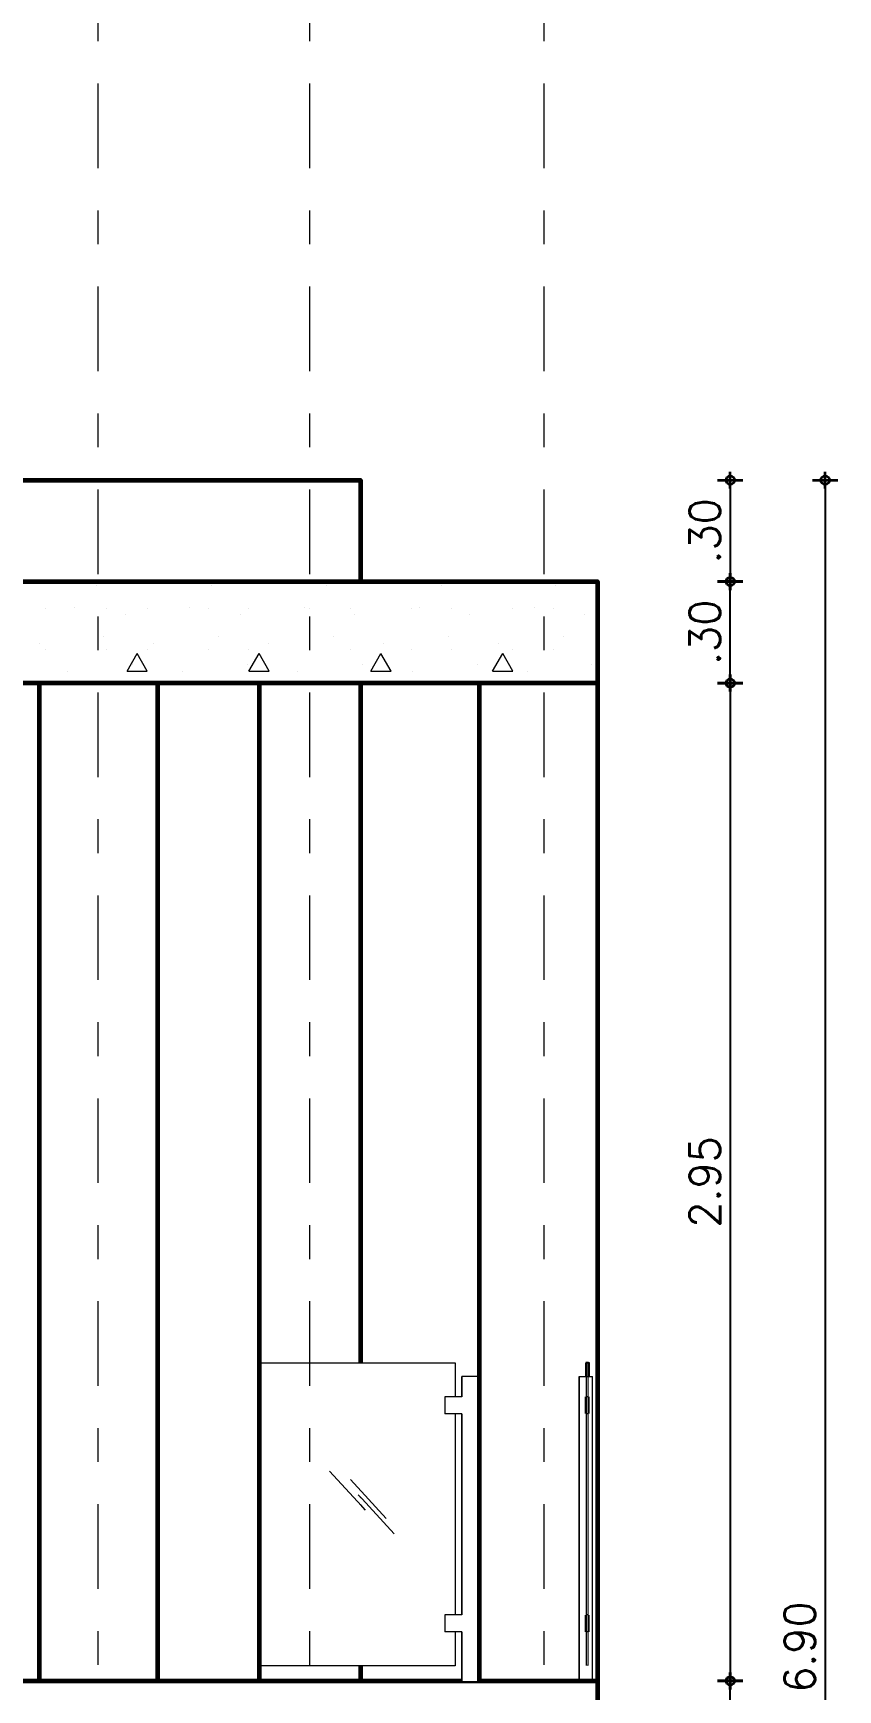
# Model space of a CAD drawing. Header units: metres. Extents: x -50 to 76, y -61 to 14.
# Drawn here: x 38.767 to 41.144, y -35.573 to -30.675 of the extents above; entities that cross this region are included whole.
import ezdxf

# ---------------------------------------------------------------- set-up
doc = ezdxf.new("R2010")
doc.units = ezdxf.units.M
doc.header["$MEASUREMENT"] = 0
doc.set_wipeout_variables(frame=1)
for name, pattern in [('CENTERX2', [4, 2.5, -0.5, 0.5, -0.5]), ('DASHDOT2', [0.5, 0.25, -0.125, 0, -0.125]), ('Wipeout_Contour', [1, 0, -1])]:
    doc.linetypes.add(name, pattern=pattern)
for name, color, linetype, lineweight in [('1 ACHURADO PLACAS', 45, 'Continuous', 15), ('1 CALCAS', 255, 'Continuous', 60), ('COTA10', 153, 'Continuous', 13), ('COTAS', 251, 'Continuous', 35), ('EJES', 251, 'CENTERX2', 0), ('Interior - Escaleras & Barandillas_Pluma_Nº__11', 171, 'Continuous', 18), ('Interior - Escaleras & Barandillas_Pluma_Nº__51', 171, 'Continuous', 25)]:
    doc.layers.add(name, color=color, linetype=linetype, lineweight=lineweight)
doc.layers.add('Interior - Escaleras & Barandillas', color=7, linetype='Continuous')
doc.layers.add('Interior - Escaleras & Barandillas_Pluma_Nº__165', color=7, linetype='Continuous', lineweight=13, true_color=0x80d6ff)
doc.layers.add('Interior - Escaleras & Barandillas_Pluma_Nº__91', color=171, linetype='Continuous', lineweight=13, true_color=0xaaaaff)
doc.styles.add('cotas', font='romans.shx')
doc.dimstyles.new('COT-50', dxfattribs={"dimscale": 0.5, "dimtxt": 0.18, "dimasz": 0.05, "dimexe": 0.08, "dimexo": 0.1, "dimgap": 0.06, "dimtad": 1, "dimzin": 4, "dimdsep": 46, "dimtxsty": 'cotas', "dimblk1": 'COTA', "dimblk2": 'COTA', "dimsah": 1, "dimcen": 0.09, "dimse1": 1, "dimse2": 1, "dimclrd": 256, "dimclre": 253, "dimclrt": 14, "dimadec": 0, "dimazin": 0, "dimtfac": 1, "dimtix": 1, "dimtmove": 0, "dimatfit": 3, "dimldrblk": 'COTA', "dimfxl": 1, "dimtfill": 1, "dimtfillclr": 256, "dimtolj": 1, "dimtzin": 12, "dimarcsym": 0})

# ---------------------------------------------------------------- blocks, each defined once
blk = doc.blocks.new('COTA')
for p, q in [((-1, 0), (1, 0)), ((0, 1.5), (0, -1.5))]:
    blk.add_line(p, q)
blk.add_circle((0, 0), 0.5)
blk = doc.blocks.new('*D786')
at = {"layer": 'COTAS', "lineweight": -2, "transparency": 16777216}
blk.add_line((40.826, -35.8213), (40.826, -35.5713), dxfattribs=at)
at = {"layer": 'Defpoints', "color": 0, "transparency": 16777216}
for p in [(40.4338, -35.5463), (40.826, -35.5463), (40.4338, -35.8463)]:
    blk.add_point(p, dxfattribs=at)
at = {"layer": 'COTAS', "lineweight": -2, "transparency": 16777216, "xscale": 0.025, "yscale": 0.025, "zscale": 0.025}
for p, rotation in [((40.826, -35.5463), 90), ((40.826, -35.8463), 270)]:
    blk.add_blockref('COTA', p, dxfattribs=dict(at, rotation=rotation))
at = {"layer": 'COTAS', "color": 14, "transparency": 16777216, "insert": (40.751, -35.6963), "char_height": 0.09, "attachment_point": 5, "rotation": 90, "style": 'cotas', "bg_fill": 3, "box_fill_scale": 1.25, "bg_fill_color": 256, "bg_fill_true_color": 13158600, "bg_fill_transparency": 0}
blk.add_mtext('\\A1;.30', dxfattribs=at)
blk = doc.blocks.new('*D787')
at = {"layer": 'COTAS', "lineweight": -2, "transparency": 16777216}
blk.add_line((40.826, -32.6213), (40.826, -35.5213), dxfattribs=at)
at = {"layer": 'Defpoints', "color": 0, "transparency": 16777216}
for p in [(40.4338, -32.5963), (40.4338, -35.5463), (40.826, -35.5463)]:
    blk.add_point(p, dxfattribs=at)
at = {"layer": 'COTAS', "lineweight": -2, "transparency": 16777216, "xscale": 0.025, "yscale": 0.025, "zscale": 0.025}
for p, rotation in [((40.826, -32.5963), 90), ((40.826, -35.5463), 270)]:
    blk.add_blockref('COTA', p, dxfattribs=dict(at, rotation=rotation))
at = {"layer": 'COTAS', "color": 14, "transparency": 16777216, "insert": (40.751, -34.0713), "char_height": 0.09, "attachment_point": 5, "rotation": 90, "style": 'cotas', "bg_fill": 3, "box_fill_scale": 1.25, "bg_fill_color": 256, "bg_fill_true_color": 13158600, "bg_fill_transparency": 0}
blk.add_mtext('\\A1;2.95', dxfattribs=at)
blk = doc.blocks.new('*D788')
at = {"layer": 'COTAS', "lineweight": -2, "transparency": 16777216}
blk.add_line((40.826, -32.5713), (40.826, -32.3213), dxfattribs=at)
at = {"layer": 'Defpoints', "color": 0, "transparency": 16777216}
for p in [(40.4338, -32.2963), (40.826, -32.2963), (40.4338, -32.5963)]:
    blk.add_point(p, dxfattribs=at)
at = {"layer": 'COTAS', "lineweight": -2, "transparency": 16777216, "xscale": 0.025, "yscale": 0.025, "zscale": 0.025}
for p, rotation in [((40.826, -32.2963), 90), ((40.826, -32.5963), 270)]:
    blk.add_blockref('COTA', p, dxfattribs=dict(at, rotation=rotation))
at = {"layer": 'COTAS', "color": 14, "transparency": 16777216, "insert": (40.751, -32.4463), "char_height": 0.09, "attachment_point": 5, "rotation": 90, "style": 'cotas', "bg_fill": 3, "box_fill_scale": 1.25, "bg_fill_color": 256, "bg_fill_true_color": 13158600, "bg_fill_transparency": 0}
blk.add_mtext('\\A1;.30', dxfattribs=at)
blk = doc.blocks.new('*D789')
at = {"layer": 'COTAS', "lineweight": -2, "transparency": 16777216}
blk.add_line((40.826, -32.0213), (40.826, -32.2713), dxfattribs=at)
at = {"layer": 'Defpoints', "color": 0, "transparency": 16777216}
for p in [(39.7338, -31.9963), (39.7338, -32.2963), (40.826, -32.2963)]:
    blk.add_point(p, dxfattribs=at)
at = {"layer": 'COTAS', "lineweight": -2, "transparency": 16777216, "xscale": 0.025, "yscale": 0.025, "zscale": 0.025}
for p, rotation in [((40.826, -31.9963), 90), ((40.826, -32.2963), 270)]:
    blk.add_blockref('COTA', p, dxfattribs=dict(at, rotation=rotation))
at = {"layer": 'COTAS', "color": 14, "transparency": 16777216, "insert": (40.751, -32.1463), "char_height": 0.09, "attachment_point": 5, "rotation": 90, "style": 'cotas', "bg_fill": 3, "box_fill_scale": 1.25, "bg_fill_color": 256, "bg_fill_true_color": 13158600, "bg_fill_transparency": 0}
blk.add_mtext('\\A1;.30', dxfattribs=at)
blk = doc.blocks.new('*D790')
at = {"layer": 'COTAS', "lineweight": -2, "transparency": 16777216}
blk.add_line((41.1064, -32.0213), (41.1064, -38.8713), dxfattribs=at)
at = {"layer": 'Defpoints', "color": 0, "transparency": 16777216}
for p in [(39.7338, -31.9963), (40.4338, -38.8963), (41.1064, -38.8963)]:
    blk.add_point(p, dxfattribs=at)
at = {"layer": 'COTAS', "lineweight": -2, "transparency": 16777216, "xscale": 0.025, "yscale": 0.025, "zscale": 0.025}
for p, rotation in [((41.1064, -31.9963), 90), ((41.1064, -38.8963), 270)]:
    blk.add_blockref('COTA', p, dxfattribs=dict(at, rotation=rotation))
at = {"layer": 'COTAS', "color": 14, "transparency": 16777216, "insert": (41.0314, -35.4463), "char_height": 0.09, "attachment_point": 5, "rotation": 90, "style": 'cotas', "bg_fill": 3, "box_fill_scale": 1.25, "bg_fill_color": 256, "bg_fill_true_color": 13158600, "bg_fill_transparency": 0}
blk.add_mtext('\\A1;6.90', dxfattribs=at)

msp = doc.modelspace()

# ---------------------------------------------------------------- hatches: boundary and pattern name
at = {"layer": 'Interior - Escaleras & Barandillas_Pluma_Nº__165', "linetype": 'Continuous', "lineweight": 0, "true_color": 0x20353f}
msp.add_hatch(color=159, dxfattribs=at).paths.add_polyline_path([(40.3991, -34.6063), (40.3991, -35.5013), (40.4071, -35.5013), (40.4071, -34.6063)])

# ---------------------------------------------------------------- linework, layer by layer
at = {"layer": '1 ACHURADO PLACAS'}
for p, q in [((38.9535, -32.3087), (38.9535, -32.3087)), ((39.2929, -32.3087), (39.2929, -32.3087)), ((39.6323, -32.3087), (39.6323, -32.3087)), ((39.9717, -32.3087), (39.9717, -32.3087)), ((40.3111, -32.3087), (40.3111, -32.3087)), ((38.8898, -32.3724), (38.8898, -32.3724)), ((39.2292, -32.3724), (39.2292, -32.3724)), ((39.5687, -32.3724), (39.5687, -32.3724)), ((39.9081, -32.3724), (39.9081, -32.3724)), ((40.2475, -32.3724), (40.2475, -32.3724)), ((38.8038, -32.3763), (38.8038, -32.3763)), ((38.9838, -32.3763), (38.9838, -32.3763)), ((39.0383, -32.3936), (39.0383, -32.3936)), ((39.1038, -32.3763), (39.1038, -32.3763)), ((39.2838, -32.3763), (39.2838, -32.3763)), ((39.3777, -32.3936), (39.3777, -32.3936)), ((39.4038, -32.3763), (39.4038, -32.3763)), ((39.5838, -32.3763), (39.5838, -32.3763)), ((39.7038, -32.3763), (39.7038, -32.3763)), ((39.7171, -32.3936), (39.7171, -32.3936)), ((39.8838, -32.3763), (39.8838, -32.3763)), ((40.0038, -32.3763), (40.0038, -32.3763)), ((40.0566, -32.3936), (40.0566, -32.3936)), ((40.1838, -32.3763), (40.1838, -32.3763)), ((40.3038, -32.3763), (40.3038, -32.3763)), ((40.396, -32.3936), (40.396, -32.3936)), ((38.9747, -32.4572), (38.9747, -32.4572)), ((39.3141, -32.4572), (39.3141, -32.4572)), ((39.6535, -32.4572), (39.6535, -32.4572)), ((39.9929, -32.4572), (39.9929, -32.4572)), ((40.3323, -32.4572), (40.3323, -32.4572)), ((38.7838, -32.4784), (38.7838, -32.4784)), ((38.8038, -32.4963), (38.8038, -32.4963)), ((38.9838, -32.4963), (38.9838, -32.4963)), ((39.0438, -32.5609), (39.0738, -32.509)), ((39.1038, -32.5609), (39.0738, -32.509)), ((39.1038, -32.4963), (39.1038, -32.4963)), ((39.1232, -32.4784), (39.1232, -32.4784)), ((39.2838, -32.4963), (39.2838, -32.4963)), ((39.4038, -32.4963), (39.4038, -32.4963)), ((39.4038, -32.5609), (39.4338, -32.509)), ((39.4638, -32.5609), (39.4338, -32.509)), ((39.4626, -32.4784), (39.4626, -32.4784)), ((39.5838, -32.4963), (39.5838, -32.4963)), ((39.7038, -32.4963), (39.7038, -32.4963)), ((39.7638, -32.5609), (39.7938, -32.509)), ((39.8238, -32.5609), (39.7938, -32.509)), ((39.802, -32.4784), (39.802, -32.4784)), ((39.8838, -32.4963), (39.8838, -32.4963)), ((40.0038, -32.4963), (40.0038, -32.4963)), ((40.1238, -32.5609), (40.1538, -32.509)), ((40.1414, -32.4784), (40.1414, -32.4784)), ((40.1838, -32.5609), (40.1538, -32.509)), ((40.1838, -32.4963), (40.1838, -32.4963)), ((40.3038, -32.4963), (40.3038, -32.4963)), ((38.8686, -32.5633), (38.8686, -32.5633)), ((39.0438, -32.5609), (39.1038, -32.5609)), ((39.0595, -32.5421), (39.0595, -32.5421)), ((39.208, -32.5633), (39.208, -32.5633)), ((39.3989, -32.5421), (39.3989, -32.5421)), ((39.4038, -32.5609), (39.4638, -32.5609)), ((39.5474, -32.5633), (39.5474, -32.5633)), ((39.7384, -32.5421), (39.7384, -32.5421)), ((39.7638, -32.5609), (39.8238, -32.5609)), ((39.8868, -32.5633), (39.8868, -32.5633)), ((40.0778, -32.5421), (40.0778, -32.5421)), ((40.1238, -32.5609), (40.1838, -32.5609)), ((40.2263, -32.5633), (40.2263, -32.5633)), ((40.4172, -32.5421), (40.4172, -32.5421))]:
    msp.add_line(p, q, dxfattribs=at)
at = {"layer": '1 CALCAS'}
for p, q in [((38.7838, -32.5963), (38.7838, -35.5463)), ((39.1338, -32.5963), (39.1338, -35.5463)), ((39.4338, -32.5963), (39.4338, -35.5463))]:
    msp.add_line(p, q, dxfattribs=at)
msp.add_lwpolyline([(35.2338, -31.9963), (39.7338, -31.9963), (39.7338, -32.2963)], dxfattribs=at)
msp.add_lwpolyline([(34.9338, -32.2963), (40.4338, -32.2963), (40.4338, -32.5963), (34.9338, -32.5963)], close=True, dxfattribs=at)
at = {"layer": 'EJES', "linetype": 'DASHDOT2'}
for p, q in [((38.9588, -40.074), (38.9588, -29.6766)), ((38.9588, -40.074), (38.9588, -29.6766)), ((39.5838, -40.074), (39.5838, -29.6766)), ((40.2763, -40.074), (40.2763, -29.6766))]:
    msp.add_line(p, q, dxfattribs=at)

# ---------------------------------------------------------------- next in the draw order: wipeouts: each hides what was drawn before it
at = {"color": 254, "linetype": 'Wipeout_Contour', "lineweight": 0, "ltscale": 153.628961}
msp.add_wipeout([(40.4071, -34.6063), (40.4071, -35.5013), (40.4073, -35.5013), (40.4073, -35.4013), (40.4073, -35.4013), (40.4073, -35.3513), (40.4073, -35.3513), (40.4073, -34.7563), (40.4073, -34.7563), (40.4073, -34.7063), (40.4073, -34.7063), (40.4073, -34.6063)], dxfattribs=at).dxf.layer = 'Interior - Escaleras & Barandillas'

# ---------------------------------------------------------------- next in the draw order: linework, layer by layer
at = {"layer": 'Interior - Escaleras & Barandillas_Pluma_Nº__11', "color": 171, "linetype": 'Continuous', "lineweight": 18}
for p, q in [((40.4073, -34.6063), (40.4071, -34.6063)), ((40.4071, -35.5013), (40.4073, -35.5013))]:
    msp.add_line(p, q, dxfattribs=at)
at = {"layer": 'Interior - Escaleras & Barandillas_Pluma_Nº__51', "color": 171, "linetype": 'Continuous', "lineweight": 25}
for p, q in [((40.4071, -34.6063), (40.3991, -34.6063)), ((40.4071, -35.5013), (40.3991, -35.5013))]:
    msp.add_line(p, q, dxfattribs=at)

# ---------------------------------------------------------------- next in the draw order: wipeouts: each hides what was drawn before it
at = {"color": 254, "linetype": 'Wipeout_Contour', "lineweight": 0, "ltscale": 52.709406}
msp.add_wipeout([(40.4103, -34.7563), (40.4103, -34.7063), (40.4073, -34.7063), (40.4073, -34.7563)], dxfattribs=at).dxf.layer = 'Interior - Escaleras & Barandillas'
at = {"color": 254, "linetype": 'Wipeout_Contour', "lineweight": 0, "ltscale": 51.971665}
msp.add_wipeout([(40.4103, -35.4013), (40.4103, -35.3513), (40.4073, -35.3513), (40.4073, -35.4013)], dxfattribs=at).dxf.layer = 'Interior - Escaleras & Barandillas'

# ---------------------------------------------------------------- next in the draw order: wipeouts: each hides what was drawn before it
at = {"color": 254, "linetype": 'Wipeout_Contour', "lineweight": 0, "ltscale": 52.667208}
msp.add_wipeout([(40.3991, -34.7063), (40.3963, -34.7063), (40.3963, -34.7563), (40.3991, -34.7563)], dxfattribs=at).dxf.layer = 'Interior - Escaleras & Barandillas'
at = {"color": 254, "linetype": 'Wipeout_Contour', "lineweight": 0, "ltscale": 51.928867}
msp.add_wipeout([(40.3991, -35.3513), (40.3963, -35.3513), (40.3963, -35.4013), (40.3991, -35.4013)], dxfattribs=at).dxf.layer = 'Interior - Escaleras & Barandillas'

# ---------------------------------------------------------------- next in the draw order: linework, layer by layer
at = {"layer": 'Interior - Escaleras & Barandillas_Pluma_Nº__11', "color": 171, "linetype": 'Continuous', "lineweight": 18}
for p, q in [((40.3993, -35.5013), (40.3993, -34.6063)), ((40.4073, -34.7063), (40.4073, -34.6063)), ((40.4073, -35.3513), (40.4073, -34.7563)), ((40.4073, -35.5013), (40.4073, -35.4013))]:
    msp.add_line(p, q, dxfattribs=at)
at = {"layer": 'Interior - Escaleras & Barandillas_Pluma_Nº__51', "color": 171, "linetype": 'Continuous', "lineweight": 25}
for p, q in [((40.3991, -34.6063), (40.3991, -35.5013)), ((40.4071, -34.6063), (40.4071, -35.5013))]:
    msp.add_line(p, q, dxfattribs=at)
at = {"layer": 'Interior - Escaleras & Barandillas_Pluma_Nº__91', "color": 161, "linetype": 'Continuous', "lineweight": 13, "true_color": 0xaaaaff}
for p, q in [((40.3993, -34.7063), (40.3963, -34.7063)), ((40.3963, -34.7563), (40.3963, -34.7063)), ((40.4073, -34.7063), (40.3993, -34.7063)), ((40.3993, -34.7563), (40.3993, -34.7063)), ((40.4103, -34.7063), (40.4073, -34.7063)), ((40.4073, -34.7563), (40.4073, -34.7063)), ((40.4103, -34.7063), (40.4103, -34.7063)), ((40.4103, -34.7563), (40.4103, -34.7063)), ((40.3993, -34.7563), (40.3963, -34.7563)), ((40.4073, -34.7563), (40.3993, -34.7563)), ((40.4103, -34.7563), (40.4073, -34.7563)), ((40.4103, -34.7563), (40.4103, -34.7563)), ((40.3993, -35.3513), (40.3963, -35.3513)), ((40.3963, -35.4013), (40.3963, -35.3513)), ((40.4073, -35.3513), (40.3993, -35.3513)), ((40.3993, -35.4013), (40.3993, -35.3513)), ((40.4103, -35.3513), (40.4073, -35.3513)), ((40.4073, -35.4013), (40.4073, -35.3513)), ((40.4103, -35.3513), (40.4103, -35.3513)), ((40.4103, -35.4013), (40.4103, -35.3513)), ((40.3993, -35.4013), (40.3963, -35.4013)), ((40.4073, -35.4013), (40.3993, -35.4013)), ((40.4103, -35.4013), (40.4073, -35.4013)), ((40.4103, -35.4013), (40.4103, -35.4013))]:
    msp.add_line(p, q, dxfattribs=at)

# ---------------------------------------------------------------- next in the draw order: wipeouts: each hides what was drawn before it
at = {"color": 254, "linetype": 'Wipeout_Contour', "lineweight": 0, "ltscale": 52.775743}
msp.add_wipeout([(40.4073, -34.6463), (40.4073, -34.7063), (40.4093, -34.7063), (40.4093, -34.6463)], dxfattribs=at).dxf.layer = 'Interior - Escaleras & Barandillas'
at = {"color": 254, "linetype": 'Wipeout_Contour', "lineweight": 0, "ltscale": 52.325133}
msp.add_wipeout([(40.4073, -35.3513), (40.4093, -35.3513), (40.4093, -34.7563), (40.4073, -34.7563)], dxfattribs=at).dxf.layer = 'Interior - Escaleras & Barandillas'
at = {"color": 254, "linetype": 'Wipeout_Contour', "lineweight": 0, "ltscale": 51.789747}
msp.add_wipeout([(40.4028, -35.5013), (40.3993, -35.5013), (40.3993, -35.5463), (40.4028, -35.5463)], dxfattribs=at).dxf.layer = 'Interior - Escaleras & Barandillas'

# ---------------------------------------------------------------- next in the draw order: wipeouts: each hides what was drawn before it
at = {"color": 254, "linetype": 'Wipeout_Contour', "lineweight": 0, "ltscale": 51.802977}
msp.add_wipeout([(40.4062, -35.5013), (40.4028, -35.5013), (40.4028, -35.5463), (40.4062, -35.5463)], dxfattribs=at).dxf.layer = 'Interior - Escaleras & Barandillas'

# ---------------------------------------------------------------- next in the draw order: wipeouts: each hides what was drawn before it
at = {"color": 254, "linetype": 'Wipeout_Contour', "lineweight": 0, "ltscale": 52.176166}
msp.add_wipeout([(40.3794, -35.5463), (40.3797, -35.5463), (40.3797, -34.6463), (40.3794, -34.6463)], dxfattribs=at).dxf.layer = 'Interior - Escaleras & Barandillas'
at = {"color": 254, "linetype": 'Wipeout_Contour', "lineweight": 0, "ltscale": 77.950375}
msp.add_wipeout([(40.4062, -35.5013), (40.4062, -35.5463), (40.4093, -35.5463), (40.4093, -35.4013), (40.4073, -35.4013), (40.4073, -35.5013)], dxfattribs=at).dxf.layer = 'Interior - Escaleras & Barandillas'

# ---------------------------------------------------------------- next in the draw order: wipeouts: each hides what was drawn before it
at = {"color": 254, "linetype": 'Wipeout_Contour', "lineweight": 0, "ltscale": 52.178455}
msp.add_wipeout([(40.3797, -35.5463), (40.3806, -35.5463), (40.3806, -34.6463), (40.3797, -34.6463)], dxfattribs=at).dxf.layer = 'Interior - Escaleras & Barandillas'
at = {"color": 254, "linetype": 'Wipeout_Contour', "lineweight": 0, "ltscale": 159.626445}
msp.add_wipeout([(40.4093, -35.5463), (40.4122, -35.5463), (40.4122, -34.6463), (40.4093, -34.6463), (40.4093, -34.7063), (40.4103, -34.7063), (40.4103, -34.7563), (40.4093, -34.7563), (40.4093, -35.3513), (40.4103, -35.3513), (40.4103, -35.4013), (40.4093, -35.4013)], dxfattribs=at).dxf.layer = 'Interior - Escaleras & Barandillas'

# ---------------------------------------------------------------- next in the draw order: wipeouts: each hides what was drawn before it
at = {"color": 254, "linetype": 'Wipeout_Contour', "lineweight": 0, "ltscale": 52.182987}
msp.add_wipeout([(40.3806, -35.5463), (40.382, -35.5463), (40.382, -34.6463), (40.3806, -34.6463)], dxfattribs=at).dxf.layer = 'Interior - Escaleras & Barandillas'
at = {"color": 254, "linetype": 'Wipeout_Contour', "lineweight": 0, "ltscale": 52.306191}
msp.add_wipeout([(40.4122, -35.5463), (40.4147, -35.5463), (40.4147, -34.6463), (40.4122, -34.6463)], dxfattribs=at).dxf.layer = 'Interior - Escaleras & Barandillas'

# ---------------------------------------------------------------- next in the draw order: wipeouts: each hides what was drawn before it
at = {"color": 254, "linetype": 'Wipeout_Contour', "lineweight": 0, "ltscale": 52.189623}
msp.add_wipeout([(40.382, -35.5463), (40.384, -35.5463), (40.384, -34.6463), (40.382, -34.6463)], dxfattribs=at).dxf.layer = 'Interior - Escaleras & Barandillas'
at = {"color": 254, "linetype": 'Wipeout_Contour', "lineweight": 0, "ltscale": 52.314769}
msp.add_wipeout([(40.4147, -35.5463), (40.4167, -35.5463), (40.4167, -34.6463), (40.4147, -34.6463)], dxfattribs=at).dxf.layer = 'Interior - Escaleras & Barandillas'

# ---------------------------------------------------------------- next in the draw order: wipeouts: each hides what was drawn before it
at = {"color": 254, "linetype": 'Wipeout_Contour', "lineweight": 0, "ltscale": 52.198164}
msp.add_wipeout([(40.384, -35.5463), (40.3865, -35.5463), (40.3865, -34.6463), (40.384, -34.6463)], dxfattribs=at).dxf.layer = 'Interior - Escaleras & Barandillas'
at = {"color": 254, "linetype": 'Wipeout_Contour', "lineweight": 0, "ltscale": 52.321447}
msp.add_wipeout([(40.4167, -35.5463), (40.4182, -35.5463), (40.4182, -34.6463), (40.4167, -34.6463)], dxfattribs=at).dxf.layer = 'Interior - Escaleras & Barandillas'

# ---------------------------------------------------------------- next in the draw order: wipeouts: each hides what was drawn before it
at = {"color": 254, "linetype": 'Wipeout_Contour', "lineweight": 0, "ltscale": 52.208348}
msp.add_wipeout([(40.3865, -35.5463), (40.3893, -35.5463), (40.3893, -34.6463), (40.3865, -34.6463)], dxfattribs=at).dxf.layer = 'Interior - Escaleras & Barandillas'
at = {"color": 254, "linetype": 'Wipeout_Contour', "lineweight": 0, "ltscale": 52.326024}
msp.add_wipeout([(40.4182, -35.5463), (40.4191, -35.5463), (40.4191, -34.6463), (40.4182, -34.6463)], dxfattribs=at).dxf.layer = 'Interior - Escaleras & Barandillas'

# ---------------------------------------------------------------- next in the draw order: wipeouts: each hides what was drawn before it
at = {"color": 254, "linetype": 'Wipeout_Contour', "lineweight": 0, "ltscale": 52.219867}
msp.add_wipeout([(40.3893, -35.5463), (40.3925, -35.5463), (40.3925, -34.6463), (40.3893, -34.6463)], dxfattribs=at).dxf.layer = 'Interior - Escaleras & Barandillas'
at = {"color": 254, "linetype": 'Wipeout_Contour', "lineweight": 0, "ltscale": 52.328359}
msp.add_wipeout([(40.4191, -35.5463), (40.4194, -35.5463), (40.4194, -34.6463), (40.4191, -34.6463)], dxfattribs=at).dxf.layer = 'Interior - Escaleras & Barandillas'

# ---------------------------------------------------------------- next in the draw order: wipeouts: each hides what was drawn before it
at = {"color": 254, "linetype": 'Wipeout_Contour', "lineweight": 0, "ltscale": 52.232371}
msp.add_wipeout([(40.3925, -35.5463), (40.3959, -35.5463), (40.3959, -34.6463), (40.3925, -34.6463)], dxfattribs=at).dxf.layer = 'Interior - Escaleras & Barandillas'

# ---------------------------------------------------------------- next in the draw order: wipeouts: each hides what was drawn before it
at = {"color": 254, "linetype": 'Wipeout_Contour', "lineweight": 0, "ltscale": 181.628583}
msp.add_wipeout([(40.3991, -34.6463), (40.3959, -34.6463), (40.3959, -35.5463), (40.3993, -35.5463), (40.3993, -35.5013), (40.3991, -35.5013), (40.3991, -35.4013), (40.3963, -35.4013), (40.3963, -35.3513), (40.3991, -35.3513), (40.3991, -34.7563), (40.3963, -34.7563), (40.3963, -34.7063), (40.3991, -34.7063)], dxfattribs=at).dxf.layer = 'Interior - Escaleras & Barandillas'

# ---------------------------------------------------------------- next in the draw order: linework, layer by layer
at = {"layer": '1 CALCAS'}
msp.add_lwpolyline([(34.9338, -35.5463), (40.4338, -35.5463), (40.4338, -35.8463), (34.9338, -35.8463)], close=True, dxfattribs=at)
at = {"layer": 'Interior - Escaleras & Barandillas_Pluma_Nº__11', "color": 171, "linetype": 'Continuous', "lineweight": 18}
for p, q in [((40.3794, -34.6463), (40.3797, -34.6463)), ((40.3794, -35.5463), (40.3794, -34.6463)), ((40.3797, -34.6463), (40.3806, -34.6463)), ((40.3806, -34.6463), (40.382, -34.6463)), ((40.382, -34.6463), (40.384, -34.6463)), ((40.384, -34.6463), (40.3865, -34.6463)), ((40.3865, -34.6463), (40.3893, -34.6463)), ((40.3893, -34.6463), (40.3925, -34.6463)), ((40.3925, -34.6463), (40.3959, -34.6463)), ((40.3959, -34.6463), (40.3993, -34.6463)), ((40.3993, -34.6463), (40.4028, -34.6463)), ((40.4028, -34.6463), (40.4062, -34.6463)), ((40.4062, -34.6463), (40.4093, -34.6463)), ((40.4093, -34.6463), (40.4122, -34.6463)), ((40.4122, -34.6463), (40.4147, -34.6463)), ((40.4147, -34.6463), (40.4167, -34.6463)), ((40.4167, -34.6463), (40.4182, -34.6463)), ((40.4182, -34.6463), (40.4191, -34.6463)), ((40.4191, -34.6463), (40.4194, -34.6463)), ((40.4194, -35.5463), (40.4194, -34.6463))]:
    msp.add_line(p, q, dxfattribs=at)

# ---------------------------------------------------------------- next in the draw order: wipeouts: each hides what was drawn before it
at = {"color": 254, "linetype": 'Wipeout_Contour', "lineweight": 0, "ltscale": 52.835253}
msp.add_wipeout([(40.4073, -34.6063), (40.4073, -34.6463), (40.4074, -34.6463), (40.4074, -34.6063)], dxfattribs=at).dxf.layer = 'Interior - Escaleras & Barandillas'

# ---------------------------------------------------------------- next in the draw order: wipeouts: each hides what was drawn before it
at = {"color": 254, "linetype": 'Wipeout_Contour', "lineweight": 0, "ltscale": 52.839915}
msp.add_wipeout([(40.4074, -34.6463), (40.4098, -34.6463), (40.4098, -34.6063), (40.4074, -34.6063)], dxfattribs=at).dxf.layer = 'Interior - Escaleras & Barandillas'

# ---------------------------------------------------------------- next in the draw order: linework, layer by layer
at = {"layer": '1 CALCAS'}
msp.add_line((40.4338, -32.5963), (40.4338, -35.5463), dxfattribs=at)
at = {"layer": 'Interior - Escaleras & Barandillas_Pluma_Nº__11', "color": 171, "linetype": 'Continuous', "lineweight": 18}
for p, q in [((40.3994, -34.6063), (40.3994, -34.6463)), ((40.4018, -34.6463), (40.4018, -34.6063)), ((40.4073, -34.6063), (40.4074, -34.6063)), ((40.4074, -34.6063), (40.4074, -34.6463)), ((40.4098, -34.6063), (40.4074, -34.6063)), ((40.4098, -34.6463), (40.4098, -34.6063))]:
    msp.add_line(p, q, dxfattribs=at)

# ---------------------------------------------------------------- next in the draw order: dimensions: what is measured, and where the dimension line sits
at = {"layer": 'COTAS'}
dim = msp.add_linear_dim(base=(40.826, -35.5463), p1=(40.4338, -35.8463), p2=(40.4338, -35.5463), angle=90, dimstyle='COT-50', dxfattribs=at)
dim.commit()
dim.dimension.update_dxf_attribs({"geometry": '*D786', "text_midpoint": (40.751, -35.6963)})

# ---------------------------------------------------------------- next in the draw order: dimensions: what is measured, and where the dimension line sits
dim = msp.add_linear_dim(base=(40.826, -35.5463), p1=(40.4338, -32.5963), p2=(40.4338, -35.5463), angle=90, dimstyle='COT-50', dxfattribs=at)
dim.commit()
dim.dimension.update_dxf_attribs({"geometry": '*D787', "text_midpoint": (40.751, -34.0713)})

# ---------------------------------------------------------------- next in the draw order: dimensions: what is measured, and where the dimension line sits
dim = msp.add_linear_dim(base=(40.826, -32.2963), p1=(40.4338, -32.5963), p2=(40.4338, -32.2963), angle=90, dimstyle='COT-50', dxfattribs=at)
dim.commit()
dim.dimension.update_dxf_attribs({"geometry": '*D788', "text_midpoint": (40.751, -32.4463)})

# ---------------------------------------------------------------- next in the draw order: dimensions: what is measured, and where the dimension line sits
dim = msp.add_linear_dim(base=(40.826, -32.2963), p1=(39.7338, -31.9963), p2=(39.7338, -32.2963), angle=90, dimstyle='COT-50', dxfattribs=at)
dim.commit()
dim.dimension.update_dxf_attribs({"geometry": '*D789', "text_midpoint": (40.751, -32.1463)})

# ---------------------------------------------------------------- next in the draw order: dimensions: what is measured, and where the dimension line sits
dim = msp.add_linear_dim(base=(41.1064, -38.8963), p1=(39.7338, -31.9963), p2=(40.4338, -38.8963), angle=90, dimstyle='COT-50', dxfattribs=at)
dim.commit()
dim.dimension.update_dxf_attribs({"geometry": '*D790', "text_midpoint": (41.0314, -35.4463)})

# ---------------------------------------------------------------- next in the draw order: wipeouts: each hides what was drawn before it
at = {"color": 254, "linetype": 'Wipeout_Contour', "lineweight": 0, "ltscale": 148.517841}
msp.add_wipeout([(40.0128, -34.6063), (40.0128, -34.7063), (39.9828, -34.7063), (39.9828, -34.7563), (40.0128, -34.7563), (40.0128, -35.3513), (39.9828, -35.3513), (39.9828, -35.4013), (40.0128, -35.4013), (40.0128, -35.5013), (39.7338, -35.5013), (39.7338, -34.6063)], dxfattribs=at).dxf.layer = 'Interior - Escaleras & Barandillas'
at = {"color": 254, "linetype": 'Wipeout_Contour', "lineweight": 0, "ltscale": 51.078048}
msp.add_wipeout([(40.0828, -35.5463), (40.0824, -35.5463), (40.0824, -34.6463), (40.0828, -34.6463)], dxfattribs=at).dxf.layer = 'Interior - Escaleras & Barandillas'

# ---------------------------------------------------------------- next in the draw order: linework, layer by layer
at = {"layer": '1 CALCAS'}
for points in [[(39.7338, -32.5963), (39.7338, -34.6063)], [(39.7338, -35.5013), (39.7338, -35.5463)]]:
    msp.add_lwpolyline(points, dxfattribs=at)
at = {"layer": 'COTA10'}
for p, q in [((39.7484, -35.0416), (39.6424, -34.9263)), ((39.8098, -35.0665), (39.7037, -34.9512)), ((39.8331, -35.1116), (39.7271, -34.9964))]:
    msp.add_line(p, q, dxfattribs=at)
at = {"layer": 'Interior - Escaleras & Barandillas_Pluma_Nº__11', "color": 171, "linetype": 'Continuous', "lineweight": 18}
for p, q in [((39.4338, -34.6063), (40.0128, -34.6063)), ((40.0128, -35.5013), (39.4338, -35.5013))]:
    msp.add_line(p, q, dxfattribs=at)

# ---------------------------------------------------------------- next in the draw order: wipeouts: each hides what was drawn before it
at = {"color": 254, "linetype": 'Wipeout_Contour', "lineweight": 0, "ltscale": 51.075184}
msp.add_wipeout([(40.0824, -35.5463), (40.0813, -35.5463), (40.0813, -34.6463), (40.0824, -34.6463)], dxfattribs=at).dxf.layer = 'Interior - Escaleras & Barandillas'
at = {"color": 254, "linetype": 'Wipeout_Contour', "lineweight": 0, "ltscale": 51.191253}
msp.add_wipeout([(39.9828, -34.7063), (40.033, -34.7063), (40.033, -34.7563), (39.9828, -34.7563)], dxfattribs=at).dxf.layer = 'Interior - Escaleras & Barandillas'
at = {"color": 254, "linetype": 'Wipeout_Contour', "lineweight": 0, "ltscale": 50.430823}
msp.add_wipeout([(39.9828, -35.3513), (40.033, -35.3513), (40.033, -35.4013), (39.9828, -35.4013)], dxfattribs=at).dxf.layer = 'Interior - Escaleras & Barandillas'

# ---------------------------------------------------------------- next in the draw order: linework, layer by layer
at = {"layer": 'Interior - Escaleras & Barandillas_Pluma_Nº__11', "color": 171, "linetype": 'Continuous', "lineweight": 18}
for p, q in [((40.0128, -34.6063), (40.0128, -34.7063)), ((40.0128, -34.7563), (40.0128, -35.3513)), ((40.0128, -35.4013), (40.0128, -35.5013))]:
    msp.add_line(p, q, dxfattribs=at)
at = {"layer": 'Interior - Escaleras & Barandillas_Pluma_Nº__91', "color": 161, "linetype": 'Continuous', "lineweight": 13, "true_color": 0xaaaaff}
for p, q in [((40.033, -34.7063), (39.9828, -34.7063)), ((39.9828, -34.7063), (39.9828, -34.7563)), ((40.033, -34.7563), (39.9828, -34.7563)), ((40.033, -35.3513), (39.9828, -35.3513)), ((39.9828, -35.3513), (39.9828, -35.4013)), ((40.033, -35.4013), (39.9828, -35.4013))]:
    msp.add_line(p, q, dxfattribs=at)

# ---------------------------------------------------------------- next in the draw order: wipeouts: each hides what was drawn before it
at = {"color": 254, "linetype": 'Wipeout_Contour', "lineweight": 0, "ltscale": 51.069528}
msp.add_wipeout([(40.0813, -35.5463), (40.0794, -35.5463), (40.0794, -34.6463), (40.0813, -34.6463)], dxfattribs=at).dxf.layer = 'Interior - Escaleras & Barandillas'

# ---------------------------------------------------------------- next in the draw order: wipeouts: each hides what was drawn before it
at = {"color": 254, "linetype": 'Wipeout_Contour', "lineweight": 0, "ltscale": 51.06125}
msp.add_wipeout([(40.0794, -35.5463), (40.0769, -35.5463), (40.0769, -34.6463), (40.0794, -34.6463)], dxfattribs=at).dxf.layer = 'Interior - Escaleras & Barandillas'

# ---------------------------------------------------------------- next in the draw order: wipeouts: each hides what was drawn before it
at = {"color": 254, "linetype": 'Wipeout_Contour', "lineweight": 0, "ltscale": 51.050603}
msp.add_wipeout([(40.0769, -35.5463), (40.0739, -35.5463), (40.0739, -34.6463), (40.0769, -34.6463)], dxfattribs=at).dxf.layer = 'Interior - Escaleras & Barandillas'

# ---------------------------------------------------------------- next in the draw order: wipeouts: each hides what was drawn before it
at = {"color": 254, "linetype": 'Wipeout_Contour', "lineweight": 0, "ltscale": 51.037909}
msp.add_wipeout([(40.0739, -35.5463), (40.0703, -35.5463), (40.0703, -34.6463), (40.0739, -34.6463)], dxfattribs=at).dxf.layer = 'Interior - Escaleras & Barandillas'

# ---------------------------------------------------------------- next in the draw order: wipeouts: each hides what was drawn before it
at = {"color": 254, "linetype": 'Wipeout_Contour', "lineweight": 0, "ltscale": 51.023556}
msp.add_wipeout([(40.0703, -35.5463), (40.0663, -35.5463), (40.0663, -34.6463), (40.0703, -34.6463)], dxfattribs=at).dxf.layer = 'Interior - Escaleras & Barandillas'

# ---------------------------------------------------------------- next in the draw order: wipeouts: each hides what was drawn before it
at = {"color": 254, "linetype": 'Wipeout_Contour', "lineweight": 0, "ltscale": 51.007979}
msp.add_wipeout([(40.0663, -35.5463), (40.0621, -35.5463), (40.0621, -34.6463), (40.0663, -34.6463)], dxfattribs=at).dxf.layer = 'Interior - Escaleras & Barandillas'

# ---------------------------------------------------------------- next in the draw order: wipeouts: each hides what was drawn before it
at = {"color": 254, "linetype": 'Wipeout_Contour', "lineweight": 0, "ltscale": 50.991652}
msp.add_wipeout([(40.0621, -35.5463), (40.0578, -35.5463), (40.0578, -34.6463), (40.0621, -34.6463)], dxfattribs=at).dxf.layer = 'Interior - Escaleras & Barandillas'

# ---------------------------------------------------------------- next in the draw order: linework, layer by layer
at = {"layer": '1 CALCAS'}
msp.add_line((40.0838, -32.5963), (40.0838, -35.5463), dxfattribs=at)
at = {"layer": 'Interior - Escaleras & Barandillas_Pluma_Nº__11', "color": 171, "linetype": 'Continuous', "lineweight": 18}
for p, q in [((40.0828, -34.6463), (40.0824, -34.6463)), ((40.0828, -35.5463), (40.0828, -34.6463))]:
    msp.add_line(p, q, dxfattribs=at)

# ---------------------------------------------------------------- next in the draw order: wipeouts: each hides what was drawn before it
at = {"color": 254, "linetype": 'Wipeout_Contour', "lineweight": 0, "ltscale": 50.97507}
msp.add_wipeout([(40.0578, -35.5463), (40.0534, -35.5463), (40.0534, -34.6463), (40.0578, -34.6463)], dxfattribs=at).dxf.layer = 'Interior - Escaleras & Barandillas'

# ---------------------------------------------------------------- next in the draw order: linework, layer by layer
at = {"layer": 'Interior - Escaleras & Barandillas_Pluma_Nº__11', "color": 171, "linetype": 'Continuous', "lineweight": 18}
for p, q in [((40.0813, -34.6463), (40.0794, -34.6463)), ((40.0824, -34.6463), (40.0813, -34.6463))]:
    msp.add_line(p, q, dxfattribs=at)

# ---------------------------------------------------------------- next in the draw order: wipeouts: each hides what was drawn before it
at = {"color": 254, "linetype": 'Wipeout_Contour', "lineweight": 0, "ltscale": 50.958738}
msp.add_wipeout([(40.0534, -35.5463), (40.0492, -35.5463), (40.0492, -34.6463), (40.0534, -34.6463)], dxfattribs=at).dxf.layer = 'Interior - Escaleras & Barandillas'

# ---------------------------------------------------------------- next in the draw order: linework, layer by layer
at = {"layer": 'Interior - Escaleras & Barandillas_Pluma_Nº__11', "color": 171, "linetype": 'Continuous', "lineweight": 18}
for p, q in [((40.0769, -34.6463), (40.0739, -34.6463)), ((40.0794, -34.6463), (40.0769, -34.6463))]:
    msp.add_line(p, q, dxfattribs=at)

# ---------------------------------------------------------------- next in the draw order: wipeouts: each hides what was drawn before it
at = {"color": 254, "linetype": 'Wipeout_Contour', "lineweight": 0, "ltscale": 50.943152}
msp.add_wipeout([(40.0492, -35.5463), (40.0453, -35.5463), (40.0453, -34.6463), (40.0492, -34.6463)], dxfattribs=at).dxf.layer = 'Interior - Escaleras & Barandillas'

# ---------------------------------------------------------------- next in the draw order: linework, layer by layer
at = {"layer": 'Interior - Escaleras & Barandillas_Pluma_Nº__11', "color": 171, "linetype": 'Continuous', "lineweight": 18}
msp.add_line((40.0739, -34.6463), (40.0703, -34.6463), dxfattribs=at)

# ---------------------------------------------------------------- next in the draw order: wipeouts: each hides what was drawn before it
at = {"color": 254, "linetype": 'Wipeout_Contour', "lineweight": 0, "ltscale": 50.928785}
msp.add_wipeout([(40.0453, -35.5463), (40.0417, -35.5463), (40.0417, -34.6463), (40.0453, -34.6463)], dxfattribs=at).dxf.layer = 'Interior - Escaleras & Barandillas'

# ---------------------------------------------------------------- next in the draw order: linework, layer by layer
at = {"layer": 'Interior - Escaleras & Barandillas_Pluma_Nº__11', "color": 171, "linetype": 'Continuous', "lineweight": 18}
msp.add_line((40.0703, -34.6463), (40.0663, -34.6463), dxfattribs=at)

# ---------------------------------------------------------------- next in the draw order: wipeouts: each hides what was drawn before it
at = {"color": 254, "linetype": 'Wipeout_Contour', "lineweight": 0, "ltscale": 50.916073}
msp.add_wipeout([(40.0417, -35.5463), (40.0386, -35.5463), (40.0386, -34.6463), (40.0417, -34.6463)], dxfattribs=at).dxf.layer = 'Interior - Escaleras & Barandillas'

# ---------------------------------------------------------------- next in the draw order: wipeouts: each hides what was drawn before it
at = {"color": 254, "linetype": 'Wipeout_Contour', "lineweight": 0, "ltscale": 50.905403}
msp.add_wipeout([(40.0386, -35.5463), (40.0361, -35.5463), (40.0361, -34.6463), (40.0386, -34.6463)], dxfattribs=at).dxf.layer = 'Interior - Escaleras & Barandillas'

# ---------------------------------------------------------------- next in the draw order: linework, layer by layer
at = {"layer": 'Interior - Escaleras & Barandillas_Pluma_Nº__11', "color": 171, "linetype": 'Continuous', "lineweight": 18}
msp.add_line((40.0663, -34.6463), (40.0621, -34.6463), dxfattribs=at)

# ---------------------------------------------------------------- next in the draw order: wipeouts: each hides what was drawn before it
at = {"color": 254, "linetype": 'Wipeout_Contour', "lineweight": 0, "ltscale": 50.897099}
msp.add_wipeout([(40.0361, -35.5463), (40.0343, -35.5463), (40.0343, -34.6463), (40.0361, -34.6463)], dxfattribs=at).dxf.layer = 'Interior - Escaleras & Barandillas'

# ---------------------------------------------------------------- next in the draw order: wipeouts: each hides what was drawn before it
at = {"color": 254, "linetype": 'Wipeout_Contour', "lineweight": 0, "ltscale": 50.891413}
msp.add_wipeout([(40.0343, -35.5463), (40.0332, -35.5463), (40.0332, -34.6463), (40.0343, -34.6463)], dxfattribs=at).dxf.layer = 'Interior - Escaleras & Barandillas'

# ---------------------------------------------------------------- next in the draw order: linework, layer by layer
at = {"layer": 'Interior - Escaleras & Barandillas_Pluma_Nº__11', "color": 171, "linetype": 'Continuous', "lineweight": 18}
msp.add_line((40.0621, -34.6463), (40.0578, -34.6463), dxfattribs=at)

# ---------------------------------------------------------------- next in the draw order: wipeouts: each hides what was drawn before it
at = {"color": 254, "linetype": 'Wipeout_Contour', "lineweight": 0, "ltscale": 154.031055}
msp.add_wipeout([(40.0328, -34.6463), (40.0332, -34.6463), (40.0332, -35.5463), (40.0328, -35.5463), (40.0328, -35.4013), (40.033, -35.4013), (40.033, -35.3513), (40.0328, -35.3513), (40.0328, -34.7563), (40.033, -34.7563), (40.033, -34.7063), (40.0328, -34.7063)], dxfattribs=at).dxf.layer = 'Interior - Escaleras & Barandillas'

# ---------------------------------------------------------------- next in the draw order: linework, layer by layer
at = {"layer": 'Interior - Escaleras & Barandillas_Pluma_Nº__11', "color": 171, "linetype": 'Continuous', "lineweight": 18}
for p, q in [((40.0332, -34.6463), (40.0328, -34.6463)), ((40.0328, -34.7063), (40.0328, -34.6463)), ((40.0343, -34.6463), (40.0332, -34.6463)), ((40.0361, -34.6463), (40.0343, -34.6463)), ((40.0386, -34.6463), (40.0361, -34.6463)), ((40.0417, -34.6463), (40.0386, -34.6463)), ((40.0453, -34.6463), (40.0417, -34.6463)), ((40.0492, -34.6463), (40.0453, -34.6463)), ((40.0534, -34.6463), (40.0492, -34.6463)), ((40.0578, -34.6463), (40.0534, -34.6463)), ((40.0328, -35.3513), (40.0328, -34.7563)), ((40.0328, -35.5463), (40.0328, -35.4013))]:
    msp.add_line(p, q, dxfattribs=at)

doc.saveas('drawing.dxf')
